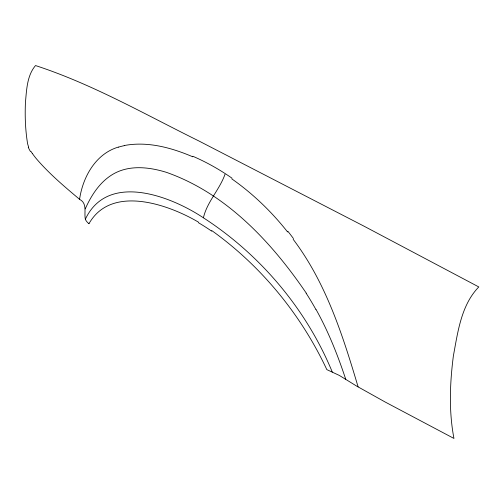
<?xml version="1.0" encoding="UTF-8"?>
<svg xmlns="http://www.w3.org/2000/svg" width="504" height="504" viewBox="0 0 504 504"><rect width="100%" height="100%" fill="white"/><g stroke="black" fill="none" stroke-linecap="round" stroke-linejoin="round"><path stroke-width="0.76" d="M88.969 223.688A20.79 11.976 0 0 1 85.346 219.246C83.891 212.417 87.652 203.458 79.569 199.313C82.769 177.15 95.59 153.808 118.339 147.092M203.408 217.785C207.106 201.757 219.593 189.687 225.011 174.277M85.352 219.24C107.598 171.952 170.15 195.861 202.639 217.3C259.995 254.205 306.331 308.99 332.306 372.103M85.239 208.908C91.319 195.275 99.88 181.881 113.053 174.163C129.251 164.682 149.278 167.019 166.452 172.355C226.044 193.297 271.492 242.002 306.23 293.076M88.969 223.688C111.264 184.306 168.267 204.322 198.45 222.144M124.23 145.536C147.54 141.12 171.373 147.659 192.749 156.782M211.712 230.548C261.129 265.873 301.096 314.641 326.831 369.615L339.331 375.423L356.498 386.001L385.195 402.034L453.959 438.449C448.743 411.245 449.87 383.216 453.38 355.868C457.821 332.067 461.173 305.027 478.8 286.94L363.919 226.126L198.992 141.025C145.253 114.509 92.711 84.225 35.513 65.552C27.008 75.569 26.63 89.706 25.458 102.192C24.854 115.548 25.307 128.999 27.361 142.222A29.925 16.393 3.1 0 0 27.449 143.281L28.646 147.187M231.815 178.882C252.901 193.681 271.643 211.749 287.582 231.966M79.569 199.313C64.506 186.65 49.354 173.88 36.509 158.905A164.039 89.498 3.4 0 1 32.332 153.443M293.171 239.299C326.069 282.807 342.751 335.33 358.117 386.921M32.306 153.449L30.92 151.376M315.983 309.349C328.369 331.487 337.737 355.169 345.719 379.21M306.136 293.196A129.093 54.016 61.5 0 1 315.857 309.424M30.435 151.452A79.802 43.867 2.4 0 1 28.262 147.231M118.377 147.174A144.623 88.547 60.6 0 1 124.286 145.662M192.874 156.284A383.481 273.25 -85.4 0 1 232.067 178.227M287.841 231.242A227.512 122.579 72.6 0 1 293.467 238.587M198.444 222.705A234.473 135.891 62.4 0 1 211.661 231.134"/></g></svg>
